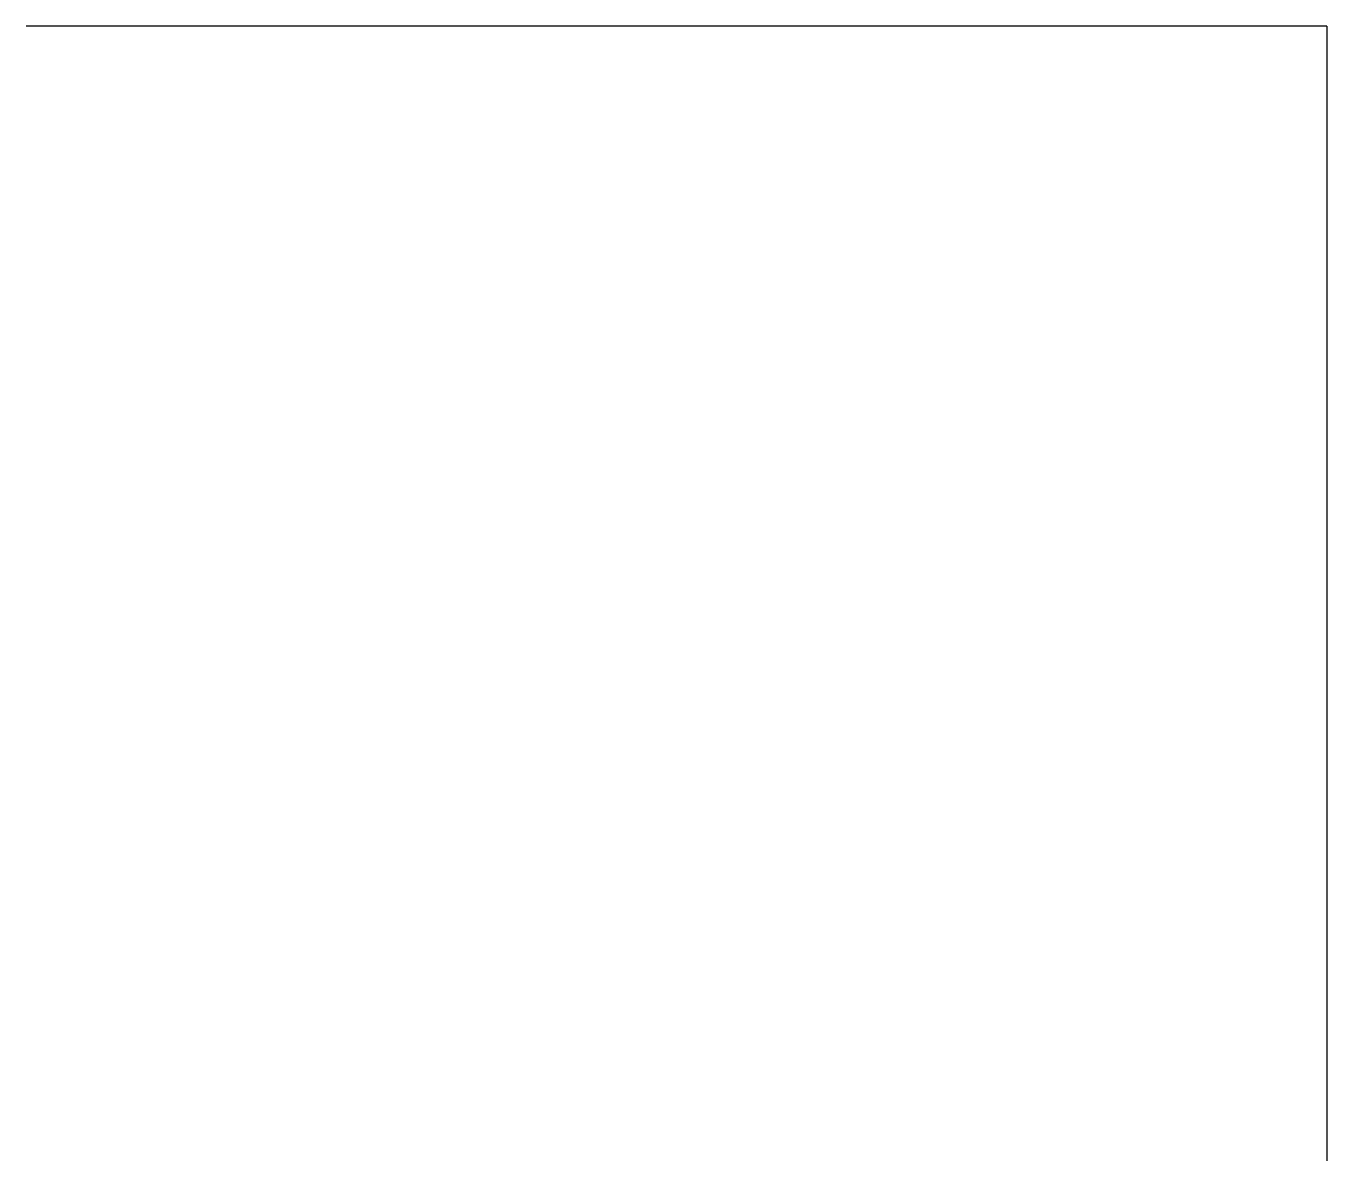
# Paper-space layout 'GS_Template' of a CAD drawing. Header units: millimetres. Extents: x -16 to 424, y -14 to 299.
# Drawn here: x -16.05 to 0, y -14.01 to 0 of the extents above; entities that cross this region are included whole.
import ezdxf
from ezdxf.enums import TextEntityAlignment as Align

# ---------------------------------------------------------------- set-up
doc = ezdxf.new("R2010")
doc.units = ezdxf.units.MM
doc.layers.add('TEXT_18', color=7, linetype='Continuous')
doc.layers.add('Unplot', color=7, linetype='Continuous', plot=False)
doc.styles.add('Arial1.80mm', font='arial.ttf', dxfattribs={"height": 1.8})

# ---------------------------------------------------------------- blocks, each defined once
blk = doc.blocks.new('Mp_gocin')
at = {"layer": 'Unplot'}
for q in [(-16.054, 0), (0, -14.013)]:
    blk.add_line((0, 0), q, dxfattribs=at)
blk = doc.blocks.new('GS_titleblock')
at = {"layer": 'Unplot'}
blk.add_blockref('Mp_gocin', (0, 0), dxfattribs=at)
at = {"layer": 'DEFPOINTS', "style": 'Arial1.80mm'}
blk.add_attdef('TOTALNUMBEROFSHEETS', text='', height=1.8, dxfattribs=at).set_placement((380.5, 14.415), align=Align.MIDDLE_CENTER)
at = {"layer": 'TEXT_18', "style": 'Arial1.80mm'}
for tag, p in [('TITLE', (298, 15.944)), ('PROJECT', (298, 11.602))]:
    blk.add_attdef(tag, text='', height=1.8, dxfattribs=at).set_placement(p, align=Align.MIDDLE_CENTER)

psp = doc.layouts.new('GS_Template')

# ---------------------------------------------------------------- block references
psp.add_blockref('GS_titleblock', (0, 0))

doc.saveas('drawing.dxf')
